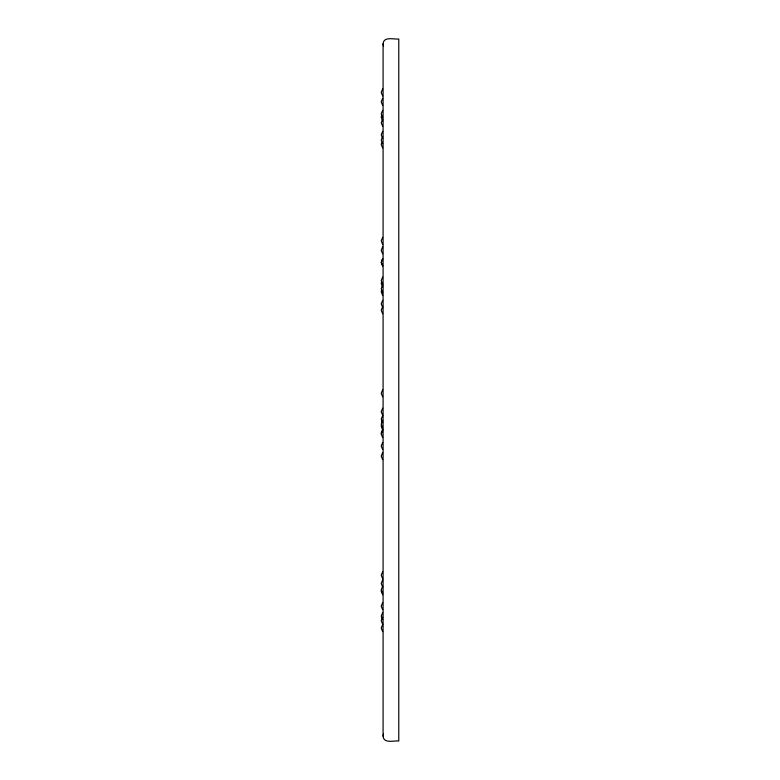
<?xml version="1.0" encoding="UTF-8"?>
<svg xmlns="http://www.w3.org/2000/svg" width="780" height="780" viewBox="0 0 780 780"><rect width="100%" height="100%" fill="white"/><g stroke="black" fill="none" stroke-linecap="round" stroke-linejoin="round"><path stroke-width="1.17" d="M383.087 43.875C383.506 36.065 393.959 39.585 398.775 39L398.775 741C393.959 740.415 383.506 743.935 383.087 736.125L383.087 43.875L383.516 45.971M383.087 736.125L383.516 734.029M381.586 116.015L381.225 117.439L382.648 120.929M381.586 143.013L381.225 144.427L382.648 147.927M381.586 290.433L381.225 291.847L382.648 295.347M381.586 419.503L381.586 422.341M381.586 424.876L381.225 426.29L382.648 429.79M381.586 589.856L381.225 591.279L382.648 594.769M381.586 282.097L381.225 283.501L382.648 286.972M382.648 88.92L381.225 92.42L382.648 95.92M382.648 98.348L381.225 101.848L382.648 105.349M382.648 110.351L381.225 113.851L382.648 117.351M382.648 119.359L381.225 122.86L382.648 126.36M382.648 131.362L381.225 134.862L382.648 138.362M382.648 136.695L381.225 140.195L382.648 143.695M382.648 237.374L381.225 240.874L382.648 244.364M382.648 246.802L381.225 250.302L382.648 253.793M382.648 258.804L381.225 262.46L382.648 265.96M381.586 261.046L382.648 258.96M382.648 285.148L381.225 288.649L382.648 292.149M382.648 300.349L381.225 303.849L382.648 307.349M382.648 306.745L381.225 310.235L382.648 313.735M382.648 389.834L381.225 393.334L382.648 396.825M382.648 408.223L381.225 411.713L382.648 415.214M382.648 415.565L381.225 419.055L382.648 422.555M382.648 420.771L381.225 424.271L382.648 427.772M382.648 429.419L381.225 432.919L381.586 434.333M382.648 430.55L381.225 434.05L382.648 437.551M382.648 442.552L381.225 446.053L382.648 449.553M382.648 452.605L381.225 456.105L382.648 459.595M382.648 571.73L381.225 575.231L382.648 578.731M382.648 580.018L381.225 583.518L382.648 587.008M382.648 586.287L381.225 589.787L382.648 593.288M382.648 602.677L381.225 606.177L382.648 609.677M382.648 612.622L381.225 616.122L382.648 619.622M382.648 617.233L381.225 620.734L382.648 624.224M382.648 624.624L381.225 628.124L382.648 631.625M382.648 277.095L381.225 280.566L382.648 284.047M382.648 265.795L381.225 262.294"/></g></svg>
